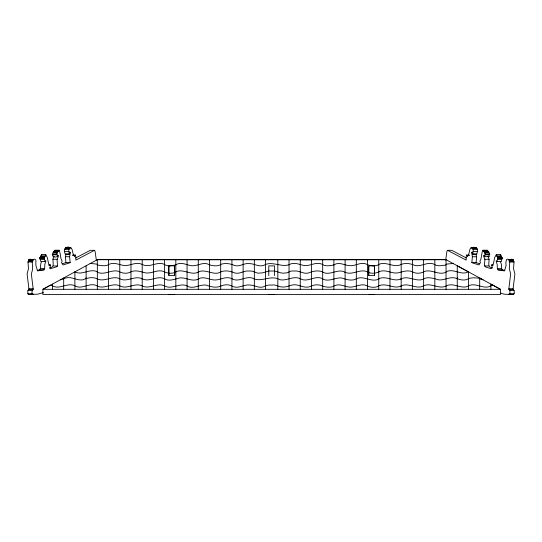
<?xml version="1.0" encoding="UTF-8"?>
<svg xmlns="http://www.w3.org/2000/svg" width="542" height="542" viewBox="0 0 542 542"><rect width="100%" height="100%" fill="white"/><g stroke="black" fill="none" stroke-linecap="round" stroke-linejoin="round"><path stroke-width="0.81" d="M52.486 289.272L52.486 284.083M63.692 289.272L63.692 277.978M74.891 289.272L74.891 271.901M86.117 289.272L86.117 265.763M97.336 289.272L97.336 260.268M108.542 289.272L108.535 259.665M119.762 289.272L119.762 259.679M130.981 289.272L130.981 259.686M142.2 289.272L142.207 259.699M153.413 289.272L153.413 259.706M164.619 289.272L164.619 259.72L97.323 259.659L42.893 289.306L42.893 294.482L500.483 294.489L500.483 289.313L446.052 259.665L97.323 259.659M175.832 289.272L175.832 259.726M187.065 289.272L187.065 259.74M198.27 289.272L198.27 259.747M209.483 289.272L209.483 259.76M220.696 289.272L220.696 259.767M231.929 289.272L231.929 259.781M243.128 289.272L243.128 259.794M254.333 289.272L254.333 259.801M265.553 289.272L265.56 259.808M277.822 289.272L277.822 259.808M289.042 289.272L289.042 259.801M300.254 289.272L300.254 259.794L311.447 259.781L311.447 289.272M322.686 289.272L322.686 259.774M333.892 289.279L333.892 259.76M345.105 289.279L345.105 259.753M356.311 289.279L356.311 259.74M367.544 289.279L367.544 259.733M378.756 289.279L378.756 259.72L446.052 259.665M389.962 289.279L389.962 259.713M401.175 289.279L401.175 259.699M412.394 289.279L412.394 259.693M423.62 289.279L423.62 259.686M434.833 289.279L434.84 259.672M446.039 289.279L446.039 260.275M457.258 289.279L457.258 265.77L468.484 271.888M468.484 289.279L468.484 271.908M479.684 289.279L479.684 277.985L483.037 279.814L479.69 278.791A3.13 1.369 0 0 0 477.698 278.046C473.938 277.721 469.839 277.436 466.594 279.618C462.482 280.797 458.803 279.238 455.131 277.992C448.336 276.373 442.197 282.206 435.49 278.893C431.588 277.958 426.222 276.616 422.78 279.408C415.328 281.793 408.356 275.322 400.978 278.873M490.889 289.279L490.889 284.089L500.483 289.313L42.893 289.306L50.46 285.187L51.856 285.532A3.408 1.491 0 0 1 52.486 285.905C59.769 289.841 66.91 282.524 74.45 285.526C81.706 290.634 90.182 281.284 97.479 286.19C104.816 289.387 112.262 282.396 119.64 285.769C126.95 289.99 134.775 282.097 142.397 286.007M30.691 259.178L29.011 259.422L27.988 262.03L28.475 268.649L27.1 273.927L28.936 289.035L27.845 290.891L27.825 293.723L28.414 294.462L37.716 294.184L43.367 292.633M96.32 260.133L95.074 251.251L94.491 250.316L75.812 260.133L75.853 259.164A24.309 16.423 -90 0 0 75.792 256.339L75.507 255.072L74.572 256.651C71.971 253.927 73.448 250.025 70.88 247.823C65.507 245.241 63.062 249.686 65.264 254.171L69.505 254.171L69.945 252.165L70.372 252.26L69.62 256.732L70.162 262.64L63.177 264.963L61.544 262.707L62.127 261.088C59.837 258.121 60.921 252.484 58.875 250.194C58.34 253.358 53.597 250.451 53.055 252.857C51.341 255.235 53.692 258.256 57.337 256.684L58.211 255.316L58.326 256.359L57.079 259.991L57.506 265.987L56.49 266.888L49.898 268.805L50.406 265.309L50.25 264.896L49.356 265.133L48.556 263.446L47.323 257.613L45.84 254.672L44.573 257.24L40.094 257.281L39.857 258.649L40.914 261.569L45.271 261.59L45.63 260.749L45.921 260.993L44.817 264.388L44.661 268.473L44.038 269.862L37.5 270.925L35.867 265.323L35.894 260.268L34.939 259.178L33.258 259.422L32.229 262.03L32.656 269.225L31.348 273.927L33.184 289.035L31.944 291.738L32.073 293.723L32.662 294.462M69.505 254.171C68.448 251.644 68.224 247.985 70.778 247.477M401.175 279.347L401.175 278.94M493.166 264.896L491.75 264.896C493.024 270.302 491.167 268.615 487.231 267.477C483.166 267.192 484.785 262.755 484.921 259.991C484.697 258.439 482.048 253.317 484.826 256.42C484.291 254.835 486.384 254.584 484.792 253.195C481.316 244.781 482.333 258.94 479.873 261.088L480.456 262.707L478.823 264.963L471.838 262.64L472.38 256.732L471.628 252.26L472.055 252.165L472.495 254.171L476.736 254.171L477.59 250.858M488.715 256.258L488.992 256.664L489.074 254.801L489.751 254.306L488.721 252.071L484.311 251.989M457.265 278.446L457.258 277.748M500.252 293.08L504.284 294.184L509.338 294.462L509.927 293.723L509.907 290.891L508.816 289.035L510.652 273.927L509.277 268.649L509.771 262.03L508.742 259.422L507.786 259.083L506.452 259.584L505.822 262.985L506.133 265.323L504.5 270.925L497.962 269.862L497.332 268.392L497.183 264.388L496.079 260.993L496.37 260.749L496.838 261.569L497.949 258.338L496.323 254.53L494.677 257.613L493.444 263.446L492.536 265.234L491.75 264.896M500.971 261.59C502.312 258.534 503.498 255.323 497.481 257.254M492.183 267.714C485.754 267.287 491.072 259.835 487.922 256.359M477.637 250.343C477.455 246.928 473.227 246.583 470.442 248.175C468.993 251.109 469.643 253.744 467.428 256.651L466.493 255.072L466.208 256.339A24.309 16.423 90 0 0 466.147 259.164L466.188 260.133L447.509 250.316L446.926 251.251L445.68 260.133M509.338 294.462L513.586 294.462L514.351 292.755L514.04 290.431L513.064 289.035L514.9 273.927L513.525 268.649L514.012 262.03L512.989 259.422L511.309 259.178M54.078 256.359C50.928 259.835 56.246 267.287 49.817 267.714M475.951 254.367L476.621 256.732L476.079 262.64L479.494 263.778M52.479 254.808L57.174 254.801L57.337 256.684M62.506 263.778L65.921 262.64L65.379 256.732L66.049 254.367M37.181 270.309L39.79 269.862C41.192 267.26 39.918 264.035 41.666 261.501M488.559 251.989C487.407 249.117 485.686 251.197 482.394 250.594M57.689 251.989L56.49 254.306L57.174 254.801M53.441 251.989L53.902 251.38L58.143 251.38M44.573 257.24L44.098 258.649L45.271 261.59M40.325 257.24L41.429 254.53L45.677 254.53M59.159 250.641C56.971 251.732 54.593 248.954 53.902 251.38M53.285 256.258L53.008 256.664M472.495 254.171C473.613 251.657 473.749 247.979 471.222 247.477M497.468 259.333L501.709 259.333M500.185 254.997L500.571 254.53L501.723 257.254M65.264 254.171L69.647 253.995M378.756 279.076L379.366 278.466C386.792 275.634 393.682 282.267 400.978 278.947M472.942 251.542L477.231 251.488M220.696 286.19C224.144 284.34 229.591 284.13 232.958 286.582C238.927 288.893 243.71 284.36 249.537 284.997C254.469 285.017 258.487 288.473 263.697 286.813C266.047 285.268 268.846 284.855 271.684 285.072C275.892 284.062 278.906 287.301 282.917 287.036C287.938 287.355 291.948 283.608 297.233 285.065C301.731 286.21 306.623 288.574 311.243 286.061C314.536 284.428 319.529 284.306 322.68 286.196M54.911 250.641L59.573 250.384M220.689 286.203C215.973 288.093 210.635 286.901 206.211 285.106C200.052 284.238 194.964 288.737 188.616 286.799C181.021 281.156 171.685 290.742 164.009 285.593C156.584 282.761 149.7 289.394 142.397 286.074M468.383 271.827C461.276 275.783 454.189 268.351 446.649 271.481L445.599 272.457C438.16 275.316 431.967 269.178 424.576 271.366C421.026 273.683 415.47 274.008 411.947 271.542C407.083 269.862 402.482 271.833 397.882 272.897C391.487 273.886 386.202 269.205 379.705 271.44C376.195 273.635 370.023 274.089 366.555 271.427C359.089 269.056 352.557 275.451 345.112 272.314M119.741 278.744C112.411 275.167 104.762 282.328 97.438 279.001C93.122 276.528 87.282 277.843 82.967 279.801C76.869 280.925 71.903 276.156 65.677 278.039A3.13 1.369 0 0 0 63.692 278.778L60.338 279.808M378.756 279.089C371.155 282.761 363.946 275.187 356.473 278.764C351.88 281.433 346.128 279.442 341.528 277.951C335.112 277.308 327.741 282.883 321.718 278.297C314.333 275.438 307.267 282.877 300.268 278.683C293.202 275.383 286.793 281.312 279.713 279.679C277.213 277.992 274.164 277.822 271.169 277.931C264.794 278.439 258.324 281.623 252.267 278.012C245.214 276.007 238.643 282.7 231.929 278.744M400.978 286.013C408.648 282.036 416.683 290.214 423.959 285.614C431.371 282.585 438.708 289.428 445.958 286.122C453.532 281.61 462.062 290.614 469.528 285.343C476.906 282.836 483.782 289.807 490.889 285.919A3.408 1.491 0 0 1 491.519 285.546L492.915 285.194M400.978 286.081C393.675 289.401 386.792 282.768 379.366 285.6C376.243 287.965 370.362 287.768 367.144 285.783C361.975 283.31 357.049 286.312 352.104 287.016C346.047 288.005 341.155 283.154 335.031 285.492C331.657 288.053 326.433 287.287 322.686 286.203M74.891 271.881C82.011 275.702 89.186 268.5 96.727 271.474L97.777 272.45C105.216 275.316 111.408 269.171 118.8 271.359C122.35 273.676 127.912 274.001 131.435 271.542C136.299 269.855 140.893 271.827 145.493 272.89C151.889 273.879 157.173 269.198 163.677 271.44C167.173 273.71 173.359 274.035 176.821 271.42C184.327 268.791 192.18 276.413 199.28 271.542C206.577 268.94 214.598 276.508 221.502 271.515C225.946 270.309 230.567 271.007 234.544 272.904C239.808 274.469 243.71 270.465 248.805 271A22.256 9.749 0 0 1 250.289 271.02C253.947 270.682 256.434 274.035 260.241 273.026C264.401 273.378 267.545 270.126 271.847 271.068C276.705 270.248 280.309 274.13 285.2 272.992C288.175 273.344 289.99 270.322 293.087 271.02A22.256 9.749 0 0 1 294.57 271C299.672 270.465 303.567 274.469 308.832 272.904C312.822 271.014 317.429 270.309 321.873 271.522C329.062 276.942 337.883 267.789 345.105 272.308M75.724 257.951L90.243 250.316L94.491 250.316M475.591 247.47L475.341 247.931L471.093 247.931M28.414 294.462L33.468 294.184M65.596 247.626L70.013 247.613M471.987 247.613L476.404 247.626M65.982 247.843L70.331 247.857M471.669 247.857L476.018 247.843M70.907 247.931L66.659 247.931L66.409 247.47M64.952 248.582L69.2 248.582M472.8 248.582L477.048 248.582M64.512 249.415L69.2 249.367M472.8 249.367L477.488 249.415M54.525 250.228L58.875 250.194M483.125 250.194L487.475 250.228M447.509 250.316L451.757 250.316L466.276 257.951M482.427 250.384L486.675 250.384M59.606 250.594L55.325 250.384M482.841 250.641L487.089 250.641M483.857 251.38L488.098 251.38M53.658 251.454L57.906 251.454M484.094 251.454L488.342 251.454M53.563 251.576L57.811 251.576M64.81 251.542L69.058 251.542M484.189 251.576L488.437 251.576M53.468 251.949L57.716 251.949M484.284 251.949L488.532 251.949M53.096 252.26L57.344 252.26M484.656 252.26L488.904 252.26M53.082 253.026L57.33 253.026M484.67 253.026L488.918 253.026M472.353 253.995L476.736 254.171M52.249 254.306L56.49 254.306M485.51 254.306L489.751 254.306M52.249 254.51L56.497 254.51M485.503 254.51L489.751 254.51M496.323 254.53L500.571 254.53M484.826 254.801L489.521 254.808M72.675 255.072L75.507 255.072M466.493 255.072L469.325 255.072M73.082 255.357L75.209 255.357M466.791 255.357L468.918 255.357M72.865 255.492L75.697 255.492M466.303 255.492L469.135 255.492M41.097 256.054L45.338 256.054M496.662 256.054L500.903 256.054M40.684 256.264L44.932 256.264M497.068 256.264L501.316 256.264M484.663 256.684L488.992 256.664M65.379 256.732L69.62 256.732M472.38 256.732L476.621 256.732M40.094 257.281L44.342 257.281M497.658 257.281L501.906 257.281M40.013 257.416L44.261 257.416M497.739 257.416L501.987 257.416M39.979 257.823L44.22 257.823M497.78 257.823L502.021 257.823M39.81 258.338L44.051 258.338M497.949 258.338L502.19 258.338M39.857 258.649L44.098 258.649M497.902 258.649L502.143 258.649M52.892 259.266L57.14 259.266M484.86 259.266L489.108 259.266M40.291 259.333L44.532 259.333M29.011 259.422L33.258 259.422M508.742 259.422L512.989 259.422M28.787 259.808L33.035 259.808M377.517 259.72L165.859 259.72M508.965 259.808L513.213 259.808M28.773 260.797L33.021 260.797M508.979 260.797L513.227 260.797M28.631 261.068L32.879 261.068M509.121 261.068L513.369 261.068M28.143 261.522L32.391 261.522M509.609 261.522L513.857 261.522M496.729 261.59L501.086 261.569M27.988 262.03L32.229 262.03M509.771 262.03L514.012 262.03M65.921 262.64L70.162 262.64M471.838 262.64L476.079 262.64M48.834 264.896L50.25 264.896M48.99 265.309L50.406 265.309M491.594 265.309L493.01 265.309M53.258 265.987L57.506 265.987M484.494 265.987L488.742 265.987M40.413 268.473L44.661 268.473M497.339 268.473L501.587 268.473L502.21 269.862L504.819 270.309M39.79 269.862L44.038 269.862M497.962 269.862L502.21 269.862M28.936 289.035L33.184 289.035M508.816 289.035L513.064 289.035M28.909 289.123L33.157 289.123M508.843 289.123L513.091 289.123M27.96 290.431L32.202 290.431M509.798 290.431L514.04 290.431M27.825 293.723L32.073 293.723M509.927 293.723L514.175 293.723M168.826 294.53L174.578 294.53M268.771 294.53L274.53 294.53M368.716 294.53L374.475 294.53M508.531 294.184L513.586 294.462M119.748 278.751C127.119 282.721 134.795 275.018 142.397 278.873M142.397 278.94C149.7 282.26 156.591 275.627 164.009 278.459C168.758 282.05 175.161 278.886 180.12 277.87C186.265 277.45 191.658 281.833 197.993 279.32C202.762 275.776 208.257 279.286 213.243 279.868C219.727 280.878 225.486 275.492 231.915 278.724M41.429 254.53L41.815 254.997M500.334 261.501L501.425 264.388L501.587 268.473M86.117 277.741L86.124 278.432M142.2 278.934L142.207 279.34M374.475 265.878L374.475 275.607M368.716 265.878L368.716 275.607M174.578 265.878L174.578 275.607M168.819 265.878L168.819 275.607M274.53 275.607L274.53 265.898L268.771 265.878L268.771 275.607M453.308 263.622A30.413 13.326 0 0 0 451.642 263.602L446.588 264.103L445.551 265.085C442.177 265.485 437.008 266.766 434.379 264.306C427.563 261.285 421.71 266.867 414.935 265.512C410.836 263.507 405.768 262.741 401.29 264.361C394.319 268.371 386.941 261.44 379.637 264.062C376.405 266.617 370.721 266.23 367.266 264.523C361.101 261.136 355.416 266.474 349.19 265.614C344.156 265.207 338.709 261.461 333.892 264.95C330.139 265.688 325.051 266.759 321.846 264.103C315.823 261.759 310.722 265.837 304.95 265.627C300.363 265.024 296.217 262.45 291.244 263.737C284.943 267.389 278.31 264.029 271.691 263.663C268.785 263.392 266.041 263.974 263.615 265.424C258.331 267.084 254.273 263.48 249.239 263.595C243.975 262.85 239.998 267.084 234.605 265.512C230.601 263.656 226.007 262.884 221.536 264.096C218.216 266.623 212.64 266.156 209.043 264.564C202.755 261.197 196.983 266.955 190.52 265.587C185.872 264.51 180.398 261.739 175.832 264.814C172.18 265.851 166.922 266.718 163.738 264.056C156.435 261.427 149.064 268.365 142.092 264.354C136.028 261.542 130.432 265.736 124.531 265.621C119.436 264.923 114.376 261.969 108.996 264.3C106.096 266.772 101.279 265.472 97.831 265.079L96.788 264.096L91.734 263.588A30.413 13.326 0 0 0 90.067 263.615M368.743 266.522L368.702 274.841A1.612 0.705 0 0 0 370.227 275.56L372.896 275.56A1.612 0.705 0 0 0 374.522 274.93L374.569 266.474A1.612 0.705 0 0 0 372.957 265.817L370.315 265.817A1.606 0.705 0 0 0 368.743 266.522M168.806 266.468L168.853 274.923A1.612 0.705 0 0 0 170.479 275.553L173.149 275.553A1.612 0.705 0 0 0 174.68 274.841L174.632 266.515A1.606 0.705 0 0 0 173.061 265.81L170.418 265.817A1.612 0.705 0 0 0 168.806 266.468"/></g></svg>
